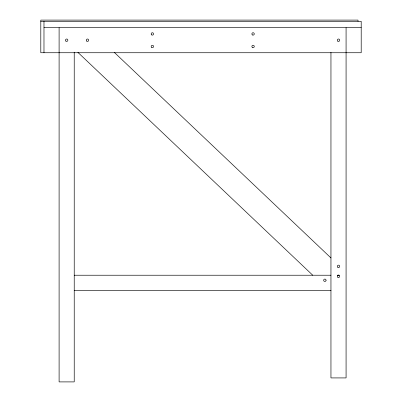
<?xml version="1.0" encoding="UTF-8"?>
<svg xmlns="http://www.w3.org/2000/svg" width="402" height="402" viewBox="0 0 402 402"><rect width="100%" height="100%" fill="white"/><g stroke="black" fill="none" stroke-linecap="round" stroke-linejoin="round"><path stroke-width="0.6" d="M40.798 21.296L361.202 21.296L361.202 52.737L40.798 52.737L40.798 20.1L358.021 20.1L358.021 21.296M43.979 27.663L361.202 27.663M74.229 275.229L330.952 275.229M337.303 275.229L339.182 275.229M74.229 290.355L331.032 290.355M114.294 52.371L330.952 257.948M77.872 52.355L312.736 275.229M346.077 27.663L346.077 377.92L330.952 377.92L330.952 52.345M74.229 52.159L74.229 381.9L59.104 381.9L59.104 27.663M43.979 21.296L43.979 52.737M326.042 280.33L326.017 280.018A1.196 1.196 0 0 0 324.128 279.32A1.196 1.196 0 0 0 324.293 281.325A1.196 1.196 0 0 0 326.042 280.33M65.858 41.074A1.196 1.196 0 0 0 67.832 40.466A1.196 1.196 0 0 0 66.315 39.059A1.196 1.196 0 0 0 65.858 41.074M86.671 41.064A1.196 1.196 0 0 0 88.656 40.481A1.196 1.196 0 0 0 87.159 39.054A1.196 1.196 0 0 0 86.671 41.064M337.856 41.195A1.196 1.196 0 0 0 339.71 40.27A1.196 1.196 0 0 0 337.981 39.13A1.196 1.196 0 0 0 337.856 41.195M252.476 34.964A1.196 1.196 0 0 0 254.27 33.929A1.196 1.196 0 0 0 252.476 32.899A1.196 1.196 0 0 0 252.476 34.964M252.466 47.496A1.196 1.196 0 0 0 254.27 46.486A1.196 1.196 0 0 0 252.491 45.426A1.196 1.196 0 0 0 252.466 47.496M151.634 34.868A1.196 1.196 0 0 0 153.554 34.105A1.196 1.196 0 0 0 151.936 32.823A1.196 1.196 0 0 0 151.634 34.868M151.735 47.476A1.196 1.196 0 0 0 153.569 46.516A1.196 1.196 0 0 0 151.82 45.411A1.196 1.196 0 0 0 151.735 47.476M337.921 277.325A1.196 1.196 0 0 0 339.71 276.29A1.196 1.196 0 0 0 337.921 275.259A1.196 1.196 0 0 0 337.921 277.325M337.921 267.375A1.196 1.196 0 0 0 339.71 266.34A1.196 1.196 0 0 0 337.921 265.31A1.196 1.196 0 0 0 337.921 267.375"/></g></svg>
